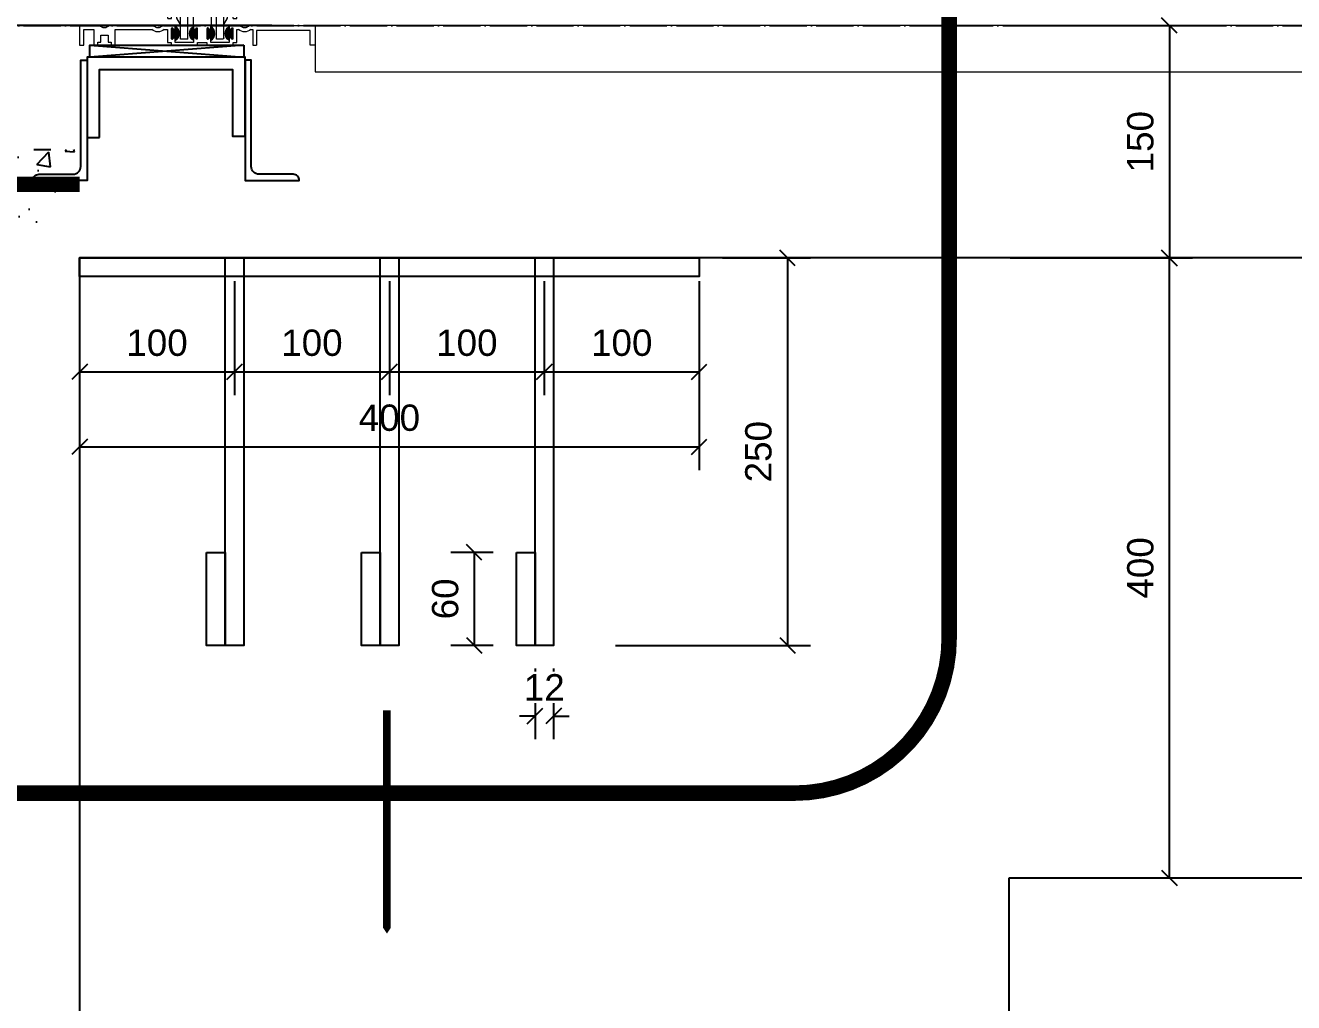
# Model space of a CAD drawing. Header units: millimetres. Extents: x 0 to 119933, y -45162 to 41221.
# Drawn here: x 46325 to 47144, y -5744 to -5113 of the extents above; entities that cross this region are included whole.
import ezdxf

# ---------------------------------------------------------------- set-up
doc = ezdxf.new("R2010")
doc.units = ezdxf.units.MM
for name, pattern in [('ACAD_ISO04W100', [30, 24, -3, 0, -3]), ('CENTER', [2, 1.25, -0.25, 0.25, -0.25]), ('DASH', [0.35, 0.25, -0.1])]:
    doc.linetypes.add(name, pattern=pattern)
doc.layers.get('DEFPOINTS').update_dxf_attribs({"color": 166})
for name, color, linetype in [('0-dlc-sol-paving', 250, 'Continuous'), ('F-Alum', 4, 'Continuous'), ('F-Misc', 8, 'Continuous'), ('F_CNTR', 1, 'ACAD_ISO04W100'), ('F_CONC', 7, 'Continuous'), ('F_STEL', 3, 'Continuous'), ('GASK', 8, 'Continuous'), ('OBJECT', 7, 'Continuous'), ('p-wall', 2, 'Continuous'), ('型材层', 3, 'Continuous')]:
    doc.layers.add(name, color=color, linetype=linetype)
doc.layers.add('_EDO-CONCRETE-HATCH', color=58, linetype='Continuous', lineweight=5)
doc.styles.add('Arial', font='arial.ttf')
doc.dimstyles.new('10x of Arup4', dxfattribs={"dimscale": 10, "dimtxt": 1.7, "dimasz": 1, "dimexe": 1.5, "dimexo": 1.5, "dimgap": 1, "dimtad": 1, "dimdec": 1, "dimdsep": 46, "dimtxsty": 'Arial', "dimblk": 'OBLIQUE', "dimcen": 0, "dimclrd": 1, "dimclre": 1, "dimclrt": 7, "dimadec": 0, "dimazin": 0, "dimtfac": 1, "dimtdec": 1, "dimtix": 1, "dimtofl": 0, "dimtmove": 2, "dimatfit": 3, "dimfxl": 5, "dimtfill": 1, "dimtolj": 1, "dimtzin": 0, "dimlwd": -1, "dimlwe": -1, "dimarcsym": 0})

# ---------------------------------------------------------------- blocks, each defined once
blk = doc.blocks.new('A$C44751C9E')
at = {"linetype": 'Continuous', "lineweight": 5}
for p, q in [((0, 209.31), (3.95, 209.31)), ((0, 13.31), (0, 209.31)), ((3.95, 209.31), (2.37, 206.57)), ((2.37, 206.57), (10.31, 206.57)), ((34.19, 208.12), (10.31, 208.12)), ((10.31, 208.12), (10.31, 206.57)), ((32.36, 205.75), (12.22, 205.75)), ((12.22, 205.75), (12.22, 204.2)), ((32.36, 205.75), (32.36, 204.2)), ((34.19, 208.12), (34.19, 206.57)), ((42.16, 206.57), (34.19, 206.57)), ((40.59, 209.31), (42.16, 206.57)), ((44.5, 209.31), (40.59, 209.31)), ((44.5, 13.31), (44.5, 209.31)), ((2.2, 204.2), (12.22, 204.2)), ((2.2, 204.2), (2.2, 166.81)), ((42.56, 204.2), (32.36, 204.2)), ((42.56, 204.2), (42.56, 166.81)), ((2.2, 166.81), (5.37, 166.81)), ((2.2, 164.44), (5.37, 164.44)), ((2.2, 164.44), (2.2, 125.99)), ((5.37, 166.81), (5.37, 164.44)), ((39.38, 166.81), (39.38, 164.44)), ((42.56, 166.81), (39.38, 166.81)), ((42.56, 164.44), (39.38, 164.44)), ((42.56, 164.44), (42.56, 125.99)), ((2.2, 125.99), (42.56, 125.99)), ((2.2, 123.63), (2.2, 85.17)), ((2.2, 123.63), (42.56, 123.63)), ((42.56, 123.63), (42.56, 85.17)), ((2.2, 85.17), (5.37, 85.17)), ((2.2, 82.81), (2.2, 45.4)), ((2.2, 82.81), (5.37, 82.81)), ((5.37, 85.17), (5.37, 82.81)), ((42.56, 85.17), (39.39, 85.17)), ((39.39, 85.17), (39.39, 82.81)), ((42.56, 82.81), (39.39, 82.81)), ((42.56, 82.81), (42.56, 45.4)), ((6.04, 45.4), (2.2, 45.4)), ((6.04, 43.04), (2.36, 43.04)), ((2.36, 13.31), (2.36, 43.04)), ((42.56, 45.4), (38.72, 45.4)), ((42.14, 43.04), (38.72, 43.04)), ((42.14, 13.31), (42.14, 43.04)), ((2.36, 13.31), (0, 13.31)), ((44.5, 13.31), (42.14, 13.31))]:
    blk.add_line(p, q, dxfattribs=at)
at = {"lineweight": 5}
for p, q in [((33.57, 106.63), (11.19, 106.63)), ((11.19, 106.63), (11.19, 99.06)), ((11.98, 106.63), (11.98, 101.49)), ((12.82, 106.63), (12.82, 101.49)), ((13.6, 106.63), (13.6, 101.49)), ((14.38, 106.63), (14.38, 101.49)), ((15.31, 106.63), (15.31, 101.49)), ((16.39, 106.63), (16.39, 101.49)), ((17.5, 106.63), (17.5, 101.49)), ((18.67, 106.63), (18.67, 101.49)), ((19.9, 106.63), (19.9, 101.49)), ((21.27, 106.63), (21.27, 101.49)), ((23.66, 106.63), (23.66, 101.49)), ((24.86, 106.63), (24.86, 101.49)), ((26.09, 106.63), (26.09, 101.49)), ((27.25, 106.63), (27.25, 101.49)), ((28.36, 106.63), (28.36, 101.49)), ((29.44, 106.63), (29.44, 101.49)), ((30.37, 106.63), (30.37, 101.49)), ((31.15, 106.63), (31.15, 101.49)), ((31.93, 106.63), (31.93, 101.49)), ((32.77, 106.63), (32.77, 101.49)), ((33.57, 106.63), (33.57, 99.06)), ((40.44, 99.06), (4.32, 99.06)), ((4.32, 99.06), (4.32, 85.17)), ((5.8, 99.06), (5.8, 69.11)), ((11.19, 101.49), (33.57, 101.49)), ((38.96, 99.06), (38.96, 69.11)), ((40.44, 99.06), (40.44, 85.17)), ((4.32, 82.81), (4.32, 69.11)), ((40.44, 82.81), (40.44, 69.11)), ((40.44, 69.11), (4.32, 69.11)), ((11.51, 69.11), (32.39, 69.11)), ((12.37, 65.39), (32.39, 67.4)), ((12.41, 68.26), (32.35, 69.12)), ((12.46, 63.67), (32.47, 65.68)), ((14.66, 68.36), (14.66, 65.68)), ((14.66, 68.36), (14.66, 65.62)), ((30.1, 69.03), (30.1, 67.22)), ((30.1, 69.03), (30.1, 67.17)), ((30.1, 69.03), (30.1, 67.17)), ((32.57, 67.38), (30.1, 67.91)), ((14.66, 63.16), (12.18, 63.69)), ((12.37, 57.35), (32.39, 59.36)), ((12.46, 55.63), (32.47, 57.64)), ((14.66, 63.89), (14.66, 57.59)), ((30.1, 65.44), (30.1, 59.13)), ((32.57, 59.34), (30.1, 59.87)), ((30.1, 57.4), (30.1, 51.03)), ((10.79, 49.44), (33.97, 49.44)), ((11.56, 49.44), (32.39, 49.44)), ((14.66, 55.12), (12.18, 55.65)), ((12.37, 50.02), (32.39, 51.16)), ((14.66, 55.86), (14.66, 50.15)), ((32.57, 51.14), (30.1, 51.67)), ((6.04, 13.65), (6.04, 45.47)), ((8.43, 45.43), (8.43, 48.81)), ((8.43, 0.79), (8.43, 45.47)), ((28.4, 41.38), (16.36, 41.38)), ((16.51, 41.38), (16.51, 8.88)), ((28.25, 41.38), (28.25, 8.88)), ((36.33, 45.43), (36.33, 48.81)), ((36.33, 0), (36.33, 45.47)), ((38.72, 13.65), (38.72, 45.47)), ((13.18, 0), (13.18, 38.2)), ((15.62, 34), (15.62, 16.75)), ((16.51, 34), (15.62, 34)), ((28.25, 34), (29.14, 34)), ((29.14, 34), (29.14, 16.75)), ((31.57, 0), (31.57, 38.2)), ((5.51, 28.23), (6.04, 28.76)), ((5.51, 28.23), (5.51, 22.52)), ((14.63, 29.82), (13.18, 29.82)), ((14.63, 29.82), (14.63, 20.93)), ((15.62, 29.22), (14.63, 29.22)), ((30.13, 29.22), (29.14, 29.22)), ((30.13, 29.82), (30.13, 20.93)), ((31.57, 29.82), (30.13, 29.82)), ((39.24, 28.23), (38.72, 28.76)), ((39.24, 28.23), (39.24, 22.52)), ((5.51, 22.52), (6.04, 21.99)), ((14.63, 20.93), (13.18, 20.93)), ((15.62, 21.53), (14.63, 21.53)), ((16.51, 16.75), (15.62, 16.75)), ((28.25, 16.75), (29.14, 16.75)), ((30.13, 21.53), (29.14, 21.53)), ((31.57, 20.93), (30.13, 20.93)), ((39.24, 22.52), (38.72, 21.99)), ((8.43, 9.52), (6.04, 13.65)), ((28.25, 8.88), (16.51, 8.88)), ((28.25, 8.88), (16.51, 8.88)), ((28.25, 8.88), (16.51, 8.88)), ((28.25, 8.88), (16.51, 8.88)), ((16.75, 8.88), (28.01, 8.88)), ((16.75, 8.88), (28.01, 8.88)), ((16.75, 8.88), (28.01, 8.88)), ((16.75, 8.88), (28.01, 8.88)), ((36.33, 9.52), (38.72, 13.65)), ((9.22, 0), (13.18, 0)), ((9.22, 0), (13.18, 0)), ((31.57, 0), (36.33, 0)), ((31.57, 0), (36.33, 0)), ((31.57, 0), (36.33, 0))]:
    blk.add_line(p, q, dxfattribs=at)
for centre, radius, start, end in [((12.37, 69.13), 0.863, 180, 272.49427), ((32.39, 66.54), 0.863, 275.78313, 101.56625), ((12.37, 64.53), 0.863, 90, 275.78313), ((12.37, 56.49), 0.863, 90, 275.78313), ((32.39, 58.5), 0.863, 275.78313, 101.56625), ((10.84, 44.56), 4.88, 90.58863, 169.22824), ((12.37, 49.15), 0.863, 87.45102, 160.23594), ((32.39, 50.3), 0.863, 270, 96.61629), ((33.92, 44.56), 4.88, 10.77229, 89.41084), ((16.36, 38.2), 3.17, 90, 180), ((28.4, 38.2), 3.17, 0, 90), ((9.22, 0.79), 0.793, 180, 270), ((9.22, 0.79), 0.793, 180, 270)]:
    blk.add_arc(centre, radius, start, end, dxfattribs=at)
blk = doc.blocks.new('A$C48CA7B99')
at = {"lineweight": 5}
h = blk.add_hatch(dxfattribs=at)
h.set_pattern_fill('ZIGZAG', color=250, scale=2, angle=135, style=0)
h.set_pattern_definition([(135, (39557.74798, 33397.69984), (-0.3535533906, 3e-17), [0.25, -0.25]), (225, (39557.5712, 33397.87661), (-6e-17, -0.3535533906), [0.25, -0.25])])
h.paths.add_polyline_path([(2.33, 8.87), (2.33, 7.03), (0.55, 7.51), (0.55, 7.81, 1), (0, 7.81), (0, 1.07, 1), (0.55, 1.07), (0.55, 1.36), (2.33, 1.84), (2.33, 0, 0.575526)])
for p, q in [((2.33, 8.87), (2.33, 7.03)), ((0, 7.81), (0, 1.07)), ((0.55, 7.81), (0.55, 7.51)), ((2.33, 7.03), (0.55, 7.51)), ((2.33, 1.84), (0.55, 1.36)), ((0.55, 1.36), (0.55, 1.07)), ((2.33, 0), (2.33, 1.84))]:
    blk.add_line(p, q, dxfattribs=at)
for centre, radius, start, end in [((-0.25, 4.44), 5.13, 300.15689, 59.84311), ((0.27, 7.81), 0.274, 0, 180), ((0.27, 1.07), 0.274, 180, 0)]:
    blk.add_arc(centre, radius, start, end, dxfattribs=at)
blk = doc.blocks.new('A$C58E86430')
at = {"lineweight": 5}
for p, q in [((38.56, 12.7), (0, 12.7)), ((3.17, 9.52), (37.72, 9.52)), ((37.72, 12.7), (42.7, 12.7)), ((37.72, 12.7), (37.72, 12.7)), ((40.26, 10.16), (40.26, 0)), ((41.5, 10.16), (40.26, 10.16)), ((48.18, 12.7), (55.38, 12.7)), ((50.48, 10.16), (49.38, 10.16)), ((50.48, 1.7), (50.48, 10.16)), ((53.02, 10.79), (53.02, 4.14)), ((53.16, 10.87), (53.16, 4.13)), ((55.49, 10.09), (53.7, 10.57)), ((53.78, 10.64), (53.78, 10.79)), ((55.38, 10.21), (53.78, 10.64)), ((55.38, 12.7), (55.38, 10.21)), ((55.49, 11.93), (55.49, 10.09)), ((67.29, 12.7), (78.39, 12.7)), ((67.29, 10.16), (67.29, 12.7)), ((68.89, 10.59), (67.29, 10.16)), ((68.89, 10.79), (68.89, 10.59)), ((69.66, 4.14), (69.66, 10.79)), ((76.03, 10.79), (76.03, 4.14)), ((76.79, 10.59), (76.79, 10.79)), ((78.39, 10.16), (76.79, 10.59)), ((78.39, 12.7), (78.39, 10.16)), ((90.31, 12.7), (98.66, 12.7)), ((90.31, 10.16), (90.31, 12.7)), ((91.91, 10.59), (90.31, 10.16)), ((91.91, 10.79), (91.91, 10.59)), ((92.67, 4.14), (92.67, 10.79)), ((95.21, 10.16), (95.21, 1.7)), ((97.47, 10.16), (95.21, 10.16)), ((104.15, 12.7), (133.24, 12.7)), ((129.09, 10.16), (105.34, 10.16)), ((129.09, 0), (129.09, 10.16)), ((138.73, 12.7), (152, 12.7)), ((142.88, 10.16), (142.88, 0)), ((149.32, 10.16), (142.88, 10.16)), ((149.32, 0), (149.32, 10.16)), ((152, 12.7), (152, 0)), ((52.84, 1.7), (50.48, 1.7)), ((52.84, 0), (52.84, 1.7)), ((55.49, 4.91), (53.7, 4.42)), ((53.78, 4.4), (55.38, 4.83)), ((53.78, 4.14), (53.78, 4.4)), ((55.38, 4.83), (55.38, 1.78)), ((55.38, 1.78), (67.29, 1.78)), ((55.49, 3.06), (55.49, 4.91)), ((67.29, 4.78), (68.89, 4.35)), ((67.29, 1.78), (67.29, 4.78)), ((68.89, 4.35), (68.89, 4.14)), ((69.83, 1.7), (69.83, 0)), ((75.85, 1.7), (69.83, 1.7)), ((75.85, 0), (75.85, 1.7)), ((76.79, 4.35), (78.39, 4.78)), ((76.79, 4.14), (76.79, 4.35)), ((78.39, 4.78), (78.39, 1.78)), ((78.39, 1.78), (90.31, 1.78)), ((90.31, 4.78), (91.91, 4.35)), ((90.31, 1.78), (90.31, 4.78)), ((91.91, 4.35), (91.91, 4.14)), ((92.85, 1.7), (92.85, 0)), ((95.21, 1.7), (92.85, 1.7)), ((131.63, 1.98), (131.63, 0)), ((133.61, 1.98), (131.63, 1.98)), ((133.61, 6.35), (133.61, 1.98)), ((138.36, 6.35), (133.61, 6.35)), ((138.36, 1.98), (138.36, 6.35)), ((140.34, 1.98), (138.36, 1.98)), ((140.34, 0), (140.34, 1.98)), ((40.26, 0), (37.72, 0)), ((69.83, 0), (52.84, 0)), ((92.85, 0), (75.85, 0)), ((131.63, 0), (129.09, 0)), ((142.88, 0), (140.34, 0)), ((152, 0), (149.32, 0))]:
    blk.add_line(p, q, dxfattribs=at)
for centre, radius, start, end in [((45.44, 14.3), 5.72, 226.42265, 313.57735), ((45.44, 14.3), 3.17, 210.26499, 329.73501), ((53.4, 10.79), 0.381, 0, 180), ((53.43, 10.87), 0.274, 0, 180), ((52.91, 7.5), 5.13, 300.15689, 59.84311), ((69.27, 10.79), 0.381, 0, 180), ((76.41, 10.79), 0.381, 0, 180), ((92.78, 7.5), 5.13, 120.15689, 239.84311), ((92.29, 10.79), 0.381, 0, 180), ((101.41, 14.3), 5.72, 226.42265, 313.57735), ((101.41, 14.3), 3.17, 210.26499, 329.73501), ((135.99, 14.3), 3.17, 210.26499, 329.73501), ((53.4, 4.14), 0.381, 180, 0), ((53.43, 4.13), 0.274, 180, 0), ((69.27, 4.14), 0.381, 180, 0), ((76.41, 4.14), 0.381, 180, 0), ((92.29, 4.14), 0.381, 180, 0)]:
    blk.add_arc(centre, radius, start, end, dxfattribs=at)
at = {"layer": 'OBJECT', "lineweight": 5}
for p, q in [((0, 12.7), (0, 0)), ((3.17, 0), (3.17, 9.52)), ((37.72, 9.52), (37.72, 0)), ((0, 0), (3.17, 0))]:
    blk.add_line(p, q, dxfattribs=at)
at = {"lineweight": 5}
for p in [(53.15, 3.06), (76.14, 3.06)]:
    blk.add_blockref('A$C48CA7B99', p, dxfattribs=at)
at = {"lineweight": 5, "xscale": -1}
for p in [(69.55, 3.06), (92.53, 3.06)]:
    blk.add_blockref('A$C48CA7B99', p, dxfattribs=at)
blk = doc.blocks.new('*U216')
at = {"layer": 'GASK'}
blk.add_lwpolyline([(0, -7.66), (0, 0), (-99.49, 0), (-99.49, -7.66)], close=True, dxfattribs=at)
for points in [[(0, -7.66), (-99.49, 0)], [(-99.49, -7.66), (0, 0)]]:
    blk.add_lwpolyline(points, dxfattribs=at)
blk = doc.blocks.new('_OBLIQUE')
at = {"color": 0, "linetype": 'ByBlock'}
blk.add_line((-0.5, -0.5), (0.5, 0.5), dxfattribs=at)
blk = doc.blocks.new('*D220')
at = {"color": 1, "linetype": 'Continuous', "transparency": 16777216}
for p, q in [((46975.05, -5263.38), (47078.59, -5263.38)), ((47063.59, -5663.38), (47063.59, -5263.38)), ((46975.05, -5663.38), (47078.59, -5663.38))]:
    blk.add_line(p, q, dxfattribs=at)
at = {"layer": 'DEFPOINTS', "color": 0, "transparency": 16777216}
for p in [(46960.05, -5263.38, 0.56), (47063.59, -5263.38), (46960.05, -5663.38, 0.56)]:
    blk.add_point(p, dxfattribs=at)
at = {"color": 1, "transparency": 16777216, "xscale": 10, "yscale": 10, "zscale": 10}
for p, rotation in [((47063.59, -5263.38), 90), ((47063.59, -5663.38), 270)]:
    blk.add_blockref('_OBLIQUE', p, dxfattribs=dict(at, rotation=rotation))
at = {"color": 7, "transparency": 16777216, "insert": (47044.91, -5463.38), "char_height": 17, "attachment_point": 5, "rotation": 90, "style": 'Arial', "bg_fill": 3, "box_fill_scale": 1.1, "bg_fill_color": 256, "bg_fill_true_color": 13158600, "bg_fill_transparency": 0}
blk.add_mtext('\\A1;400', dxfattribs=at)
blk = doc.blocks.new('*D198')
at = {"color": 1, "linetype": 'Continuous', "transparency": 16777216}
for p, q in [((-200, -15), (-200, -88.5)), ((-100, -15), (-100, -88.5)), ((-200, -73.5), (-100, -73.5))]:
    blk.add_line(p, q, dxfattribs=at)
at = {"layer": 'DEFPOINTS', "color": 0, "transparency": 16777216}
for p in [(-200, 0, 0.56), (-100, 0, 0.56), (-100, -73.5)]:
    blk.add_point(p, dxfattribs=at)
at = {"color": 1, "transparency": 16777216, "xscale": 10, "yscale": 10, "zscale": 10, "rotation": 180}
blk.add_blockref('_OBLIQUE', (-200, -73.5), dxfattribs=at)
at = {"color": 1, "transparency": 16777216, "xscale": 10, "yscale": 10, "zscale": 10}
blk.add_blockref('_OBLIQUE', (-100, -73.5), dxfattribs=at)
at = {"color": 7, "transparency": 16777216, "insert": (-150, -54.82), "char_height": 17, "attachment_point": 5, "style": 'Arial', "bg_fill": 3, "box_fill_scale": 1.1, "bg_fill_color": 256, "bg_fill_true_color": 13158600, "bg_fill_transparency": 0}
blk.add_mtext('\\A1;100', dxfattribs=at)
blk = doc.blocks.new('*D199')
at = {"color": 1, "linetype": 'Continuous', "transparency": 16777216}
for p, q in [((-100, -15), (-100, -88.5)), ((0, -15), (0, -88.5)), ((-100, -73.5), (0, -73.5))]:
    blk.add_line(p, q, dxfattribs=at)
at = {"layer": 'DEFPOINTS', "color": 0, "transparency": 16777216}
for p in [(-100, 0, 0.56), (0, 0, 0.56), (0, -73.5)]:
    blk.add_point(p, dxfattribs=at)
at = {"color": 1, "transparency": 16777216, "xscale": 10, "yscale": 10, "zscale": 10, "rotation": 180}
blk.add_blockref('_OBLIQUE', (-100, -73.5), dxfattribs=at)
at = {"color": 1, "transparency": 16777216, "xscale": 10, "yscale": 10, "zscale": 10}
blk.add_blockref('_OBLIQUE', (0, -73.5), dxfattribs=at)
at = {"color": 7, "transparency": 16777216, "insert": (-50, -54.82), "char_height": 17, "attachment_point": 5, "style": 'Arial', "bg_fill": 3, "box_fill_scale": 1.1, "bg_fill_color": 256, "bg_fill_true_color": 13158600, "bg_fill_transparency": 0}
blk.add_mtext('\\A1;100', dxfattribs=at)
blk = doc.blocks.new('*D200')
at = {"color": 1, "linetype": 'Continuous', "transparency": 16777216}
for p, q in [((0, -15), (0, -88.5)), ((100, -15), (100, -88.5)), ((0, -73.5), (100, -73.5))]:
    blk.add_line(p, q, dxfattribs=at)
at = {"layer": 'DEFPOINTS', "color": 0, "transparency": 16777216}
for p in [(0, 0, 0.56), (100, 0, 0.56), (100, -73.5)]:
    blk.add_point(p, dxfattribs=at)
at = {"color": 1, "transparency": 16777216, "xscale": 10, "yscale": 10, "zscale": 10, "rotation": 180}
blk.add_blockref('_OBLIQUE', (0, -73.5), dxfattribs=at)
at = {"color": 1, "transparency": 16777216, "xscale": 10, "yscale": 10, "zscale": 10}
blk.add_blockref('_OBLIQUE', (100, -73.5), dxfattribs=at)
at = {"color": 7, "transparency": 16777216, "insert": (50, -54.82), "char_height": 17, "attachment_point": 5, "style": 'Arial', "bg_fill": 3, "box_fill_scale": 1.1, "bg_fill_color": 256, "bg_fill_true_color": 13158600, "bg_fill_transparency": 0}
blk.add_mtext('\\A1;100', dxfattribs=at)
blk = doc.blocks.new('*D201')
at = {"color": 1, "linetype": 'Continuous', "transparency": 16777216}
for p, q in [((100, -15), (100, -88.5)), ((200, -15), (200, -88.5)), ((100, -73.5), (200, -73.5))]:
    blk.add_line(p, q, dxfattribs=at)
at = {"layer": 'DEFPOINTS', "color": 0, "transparency": 16777216}
for p in [(100, 0, 0.56), (200, 0, 0.56), (200, -73.5)]:
    blk.add_point(p, dxfattribs=at)
at = {"color": 1, "transparency": 16777216, "xscale": 10, "yscale": 10, "zscale": 10, "rotation": 180}
blk.add_blockref('_OBLIQUE', (100, -73.5), dxfattribs=at)
at = {"color": 1, "transparency": 16777216, "xscale": 10, "yscale": 10, "zscale": 10}
blk.add_blockref('_OBLIQUE', (200, -73.5), dxfattribs=at)
at = {"color": 7, "transparency": 16777216, "insert": (150, -54.82), "char_height": 17, "attachment_point": 5, "style": 'Arial', "bg_fill": 3, "box_fill_scale": 1.1, "bg_fill_color": 256, "bg_fill_true_color": 13158600, "bg_fill_transparency": 0}
blk.add_mtext('\\A1;100', dxfattribs=at)
blk = doc.blocks.new('*D202')
at = {"color": 1, "linetype": 'Continuous', "transparency": 16777216}
for p, q in [((-200, -27), (-200, -136.87)), ((200, -27), (200, -136.87)), ((-200, -121.87), (200, -121.87))]:
    blk.add_line(p, q, dxfattribs=at)
at = {"layer": 'DEFPOINTS', "color": 0, "transparency": 16777216}
for p in [(-200, -12, 0.03), (200, -12, 0.03), (200, -121.87)]:
    blk.add_point(p, dxfattribs=at)
at = {"color": 1, "transparency": 16777216, "xscale": 10, "yscale": 10, "zscale": 10, "rotation": 180}
blk.add_blockref('_OBLIQUE', (-200, -121.87), dxfattribs=at)
at = {"color": 1, "transparency": 16777216, "xscale": 10, "yscale": 10, "zscale": 10}
blk.add_blockref('_OBLIQUE', (200, -121.87), dxfattribs=at)
at = {"color": 7, "transparency": 16777216, "insert": (0, -103.19), "char_height": 17, "attachment_point": 5, "style": 'Arial', "bg_fill": 3, "box_fill_scale": 1.1, "bg_fill_color": 256, "bg_fill_true_color": 13158600, "bg_fill_transparency": 0}
blk.add_mtext('\\A1;400', dxfattribs=at)
blk = doc.blocks.new('*D197')
at = {"color": 1, "linetype": 'Continuous', "transparency": 16777216}
for p, q in [((215, 0), (271.96, 0)), ((256.96, 0), (256.96, -250)), ((146, -250), (271.96, -250))]:
    blk.add_line(p, q, dxfattribs=at)
at = {"layer": 'DEFPOINTS', "color": 0, "transparency": 16777216}
for p in [(200, 0, 0.03), (131, -250, 0.03), (256.96, -250)]:
    blk.add_point(p, dxfattribs=at)
at = {"color": 1, "transparency": 16777216, "xscale": 10, "yscale": 10, "zscale": 10}
for p, rotation in [((256.96, 0), 90), ((256.96, -250), 270)]:
    blk.add_blockref('_OBLIQUE', p, dxfattribs=dict(at, rotation=rotation))
at = {"color": 7, "transparency": 16777216, "insert": (238.29, -125), "char_height": 17, "attachment_point": 5, "rotation": 90, "style": 'Arial', "bg_fill": 3, "box_fill_scale": 1.1, "bg_fill_color": 256, "bg_fill_true_color": 13158600, "bg_fill_transparency": 0}
blk.add_mtext('\\A1;250', dxfattribs=at)
blk = doc.blocks.new('*D203')
at = {"color": 1, "linetype": 'Continuous', "transparency": 16777216}
for p, q in [((67, -190), (39.75, -190)), ((54.75, -190), (54.75, -250)), ((67, -250), (39.75, -250))]:
    blk.add_line(p, q, dxfattribs=at)
at = {"layer": 'DEFPOINTS', "color": 0, "transparency": 16777216}
for p in [(82, -190, 0.03), (54.75, -250), (82, -250, 0.03)]:
    blk.add_point(p, dxfattribs=at)
at = {"color": 1, "transparency": 16777216, "xscale": 10, "yscale": 10, "zscale": 10}
for p, rotation in [((54.75, -190), 90), ((54.75, -250), 270)]:
    blk.add_blockref('_OBLIQUE', p, dxfattribs=dict(at, rotation=rotation))
at = {"color": 7, "transparency": 16777216, "insert": (36.07, -220), "char_height": 17, "attachment_point": 5, "rotation": 90, "style": 'Arial', "bg_fill": 3, "box_fill_scale": 1.1, "bg_fill_color": 256, "bg_fill_true_color": 13158600, "bg_fill_transparency": 0}
blk.add_mtext('\\A1;60', dxfattribs=at)
blk = doc.blocks.new('*D204')
at = {"color": 1, "linetype": 'Continuous', "transparency": 16777216}
for p, q in [((94, -265), (94, -310.59)), ((106, -265), (106, -310.59)), ((94, -295.59), (84, -295.59)), ((106, -295.59), (116, -295.59))]:
    blk.add_line(p, q, dxfattribs=at)
at = {"layer": 'DEFPOINTS', "color": 0, "transparency": 16777216}
for p in [(94, -250, 0.03), (106, -250, 0.03), (106, -295.59)]:
    blk.add_point(p, dxfattribs=at)
at = {"color": 1, "transparency": 16777216, "xscale": 10, "yscale": 10, "zscale": 10}
blk.add_blockref('_OBLIQUE', (94, -295.59), dxfattribs=at)
at = {"color": 1, "transparency": 16777216, "xscale": 10, "yscale": 10, "zscale": 10, "rotation": 180}
blk.add_blockref('_OBLIQUE', (106, -295.59), dxfattribs=at)
at = {"color": 7, "transparency": 16777216, "insert": (100, -277.05), "char_height": 17, "attachment_point": 5, "style": 'Arial', "bg_fill": 3, "box_fill_scale": 1.1, "bg_fill_color": 256, "bg_fill_true_color": 13158600, "bg_fill_transparency": 0}
blk.add_mtext('\\A1;12', dxfattribs=at)
blk = doc.blocks.new('*D221')
at = {"color": 1, "linetype": 'Continuous', "transparency": 16777216}
for p, q in [((46960.85, -5113.37), (47078.59, -5113.37)), ((47063.59, -5113.37), (47063.59, -5263.38)), ((46960.85, -5263.38), (47078.59, -5263.38))]:
    blk.add_line(p, q, dxfattribs=at)
at = {"layer": 'DEFPOINTS', "color": 0, "transparency": 16777216}
for p in [(46945.85, -5113.37, 1.49), (46945.85, -5263.38, -6.94), (47063.59, -5263.38)]:
    blk.add_point(p, dxfattribs=at)
at = {"color": 1, "transparency": 16777216, "xscale": 10, "yscale": 10, "zscale": 10}
for p, rotation in [((47063.59, -5113.37), 90), ((47063.59, -5263.38), 270)]:
    blk.add_blockref('_OBLIQUE', p, dxfattribs=dict(at, rotation=rotation))
at = {"color": 7, "transparency": 16777216, "insert": (47044.91, -5188.37), "char_height": 17, "attachment_point": 5, "rotation": 90, "style": 'Arial', "bg_fill": 3, "box_fill_scale": 1.1, "bg_fill_color": 256, "bg_fill_true_color": 13158600, "bg_fill_transparency": 0}
blk.add_mtext('\\A1;150', dxfattribs=at)
blk = doc.blocks.new('A$C3a7b40e1')
for points in [[(-200, 0), (200, 0), (200, -12), (-200, -12)], [(-106, 0), (-94, 0), (-94, -250), (-106, -250)], [(94, 0), (106, 0), (106, -250), (94, -250)], [(-118, -190), (-106, -190), (-106, -250), (-118, -250)], [(-18, -190), (-6, -190), (-6, -250), (-18, -250)], [(82, -190), (94, -190), (94, -250), (82, -250)]]:
    blk.add_lwpolyline(points, close=True)
dim = blk.add_linear_dim(base=(200, -121.87, -0.03), p1=(-200, -12), p2=(200, -12), dimstyle='10x of Arup4', override={"dimarcsym": 1})
dim.commit()
dim.dimension.update_dxf_attribs({"geometry": '*D202', "text_midpoint": (0, -103.19, -0.03)})
dim = blk.add_linear_dim(base=(54.75, -250, -0.03), p1=(82, -190), p2=(82, -250), angle=90, dimstyle='10x of Arup4', override={"dimarcsym": 1})
dim.commit()
dim.dimension.update_dxf_attribs({"geometry": '*D203', "text_midpoint": (36.07, -220, -0.03)})
blk.add_lwpolyline([(-6, 0), (6, 0), (6, -250), (-6, -250)], close=True)
for base, p1, p2, picture, middle in [((-100, -73.5, -0.56), (-200, 0), (-100, 0), '*D198', (-150, -54.82, -0.56)), ((106, -295.59, -0.03), (94, -250), (106, -250), '*D204', (100, -277.05, -0.03))]:
    dim = blk.add_linear_dim(base=base, p1=p1, p2=p2, dimstyle='10x of Arup4', override={"dimarcsym": 1})
    dim.commit()
    dim.dimension.update_dxf_attribs({"geometry": picture, "text_midpoint": middle})
dim = blk.add_linear_dim(base=(256.96, -250, -0.03), p1=(200, 0), p2=(131, -250), angle=90, dimstyle='10x of Arup4', override={"dimarcsym": 1})
dim.commit()
dim.dimension.update_dxf_attribs({"geometry": '*D197', "text_midpoint": (238.29, -125, -0.03)})
dim = blk.add_linear_dim(base=(0, -73.5, -0.56), p1=(-100, 0), p2=(0, 0), dimstyle='10x of Arup4', override={"dimarcsym": 1})
dim.commit()
dim.dimension.update_dxf_attribs({"geometry": '*D199', "text_midpoint": (-50, -54.82, -0.56)})
dim = blk.add_linear_dim(base=(100, -73.5, -0.56), p1=(0, 0), p2=(100, 0), dimstyle='10x of Arup4', override={"dimarcsym": 1})
dim.commit()
dim.dimension.update_dxf_attribs({"geometry": '*D200', "text_midpoint": (50, -54.82, -0.56)})
dim = blk.add_linear_dim(base=(200, -73.5, -0.56), p1=(100, 0), p2=(200, 0), dimstyle='10x of Arup4', override={"dimarcsym": 1})
dim.commit()
dim.dimension.update_dxf_attribs({"geometry": '*D201', "text_midpoint": (150, -54.82, -0.56)})

msp = doc.modelspace()

# ---------------------------------------------------------------- hatches: boundary and pattern name
at = {"layer": '0-dlc-sol-paving'}
h = msp.add_hatch(dxfattribs=at)
h.set_pattern_fill('AR-CONC', color=256, scale=10, style=0)
h.set_pattern_definition([(50, (-169150.19, 1226.476), (71.726018, -6.275213), [7.5, -82.5]), (355, (-169150.19, 1226.48), (-13.875133, 75.219213), [6, -66]), (100.451444, (-169144.214, 1225.95), (57.850885, 68.944), [6.37402, -70.11421]), (46.1842, (-169150.19, 1246.48), (106.724133, -16.551928), [11.25, -123.75]), (96.635635, (-169141.3, 1245.1), (93.466195, 97.41186), [9.561034, -105.171376]), (351.184164, (-169150.19, 1246.48), (93.466195, 97.41186), [9, -99]), (21, (-169140.19, 1241.476), (59.690705, -40.261889), [7.5, -82.5]), (326, (-169140.19, 1241.48), (24.331533, 72.515005), [6, -66]), (71.451445, (-169135.22, 1238.12), (84.022238, 32.253115), [6.37402, -70.11421]), (37.5, (-169150.191, 1226.476), (1.2159855, 33.2893854), [0, -65.2, 0, -67, 0, -66.25]), (7.5, (-169150.19, 1226.476), (26.306954, 39.441171), [0, -38.2, 0, -63.7, 0, -25.25]), (327.5, (-169172.491, 1226.476), (53.3822436, -2.2554872), [0, -25, 0, -78, 0, -103.5]), (317.5, (-169182.49, 1226.476), (58.318617, 10.010498), [0, -32.5, 0, -51.8, 0, -73.5])])
edge = h.paths.add_edge_path()
edge.add_line((46360.05, -5193.37), (46352.05, -5193.37))
edge.add_line((46352.05, -5193.37), (46138.81, -5193.37))
edge.add_line((46138.81, -5193.37), (46138.81, -5196.37))
edge.add_line((46138.81, -5196.37), (46118.81, -5223.45))
edge.add_line((46118.81, -5223.45), (46118.81, -5653.45))
edge.add_line((46118.81, -5653.45), (46160.05, -5653.45))
edge.add_line((46160.05, -5653.45), (46160.05, -5243.37))
edge.add_line((46160.05, -5243.37), (46322.13, -5243.37))
edge.add_arc((46313.17, -5233.77), 13.14, 313.02062, 351.96306)
edge.add_line((46326.18, -5235.6), (46327.41, -5234.74))
edge.add_line((46327.41, -5234.74), (46332.09, -5241.44))
edge.add_arc((46332.91, -5240.87), 1, 214.98368, 270)
edge.add_line((46332.91, -5241.87), (46359.05, -5241.87))
edge.add_arc((46359.05, -5240.87), 1, 270, 360)
edge.add_line((46360.05, -5240.87), (46360.05, -5193.37))

# ---------------------------------------------------------------- linework, layer by layer
at = {"color": 5, "linetype": 'DASH', "ltscale": 100, "const_width": 10, "elevation": 1.49}
msp.add_lwpolyline([(46138.88, -5653.45), (46138.88, -5215.89), (46360.05, -5215.89)], dxfattribs=at)
at = {"layer": '_EDO-CONCRETE-HATCH', "color": 0, "ltscale": 2, "elevation": 1.49}
msp.add_lwpolyline([(46512.06, -5143.37), (47993.13, -5143.37), (47993.13, -5113.37), (46512.06, -5113.37)], close=True, dxfattribs=at)
at = {"layer": 'F_CNTR'}
msp.add_line((0, -5113.37), (100188.66, -5113.37), dxfattribs=at)
at = {"layer": 'F_CONC', "color": 5, "elevation": -6.94}
msp.add_lwpolyline([(46960.05, -5663.38), (49013.23, -5663.38), (49013.23, -5263.38), (46360.05, -5263.38), (46360.05, -6263.38), (45272.38, -6263.38), (45272.38, -6463.38), (46560.05, -6463.38), (46560.05, -6565.09), (46960.05, -6565.09)], close=True, dxfattribs=at)
at = {"layer": 'p-wall'}
msp.add_line((46484.12, -5113.37, -7.44), (46284.12, -5113.37, -7.44), dxfattribs=at)
at = {"layer": '型材层'}
for points in [[(46364.84, -5135.74), (46364.84, -5213.36), (46329.84, -5213.36, -0.414214), (46333.84, -5209.36), (46355.84, -5209.36, 0.414214), (46360.84, -5204.36), (46360.84, -5135.74), (46364.84, -5135.74)], [(46466.84, -5135.74), (46466.84, -5213.38), (46501.84, -5213.38, 0.414214), (46497.84, -5209.38), (46475.84, -5209.38, -0.414214), (46470.84, -5204.38), (46470.84, -5135.74), (46466.84, -5135.74)]]:
    msp.add_lwpolyline(points, format="xyb", dxfattribs=at)
msp.add_lwpolyline([(46372.84, -5185.63), (46372.84, -5141.73), (46458.84, -5141.73), (46458.84, -5184.89), (46466.84, -5184.89), (46466.84, -5133.73), (46364.84, -5133.73), (46364.84, -5185.63)], close=True, dxfattribs=at)
at = {"layer": '型材层', "color": 250, "ltscale": 200, "elevation": 1.49}
msp.add_lwpolyline([(46330.44, -5193.37), (46341.44, -5193.37)], dxfattribs=at)

# ---------------------------------------------------------------- block references
at = {"layer": 'F-Alum', "ltscale": 250, "xscale": -1}
for name, p in [('A$C44751C9E', (46461.55, -5122.25, -7.44)), ('A$C58E86430', (46512.06, -5126.07, -7.44))]:
    msp.add_blockref(name, p, dxfattribs=at)
at = {"layer": 'F-Misc', "xscale": -1, "rotation": 180}
msp.add_blockref('*U216', (46466.08, -5133.73, 1.46), dxfattribs=at)

# ---------------------------------------------------------------- next in the draw order: block references
at = {"layer": 'F_STEL'}
msp.add_blockref('A$C3a7b40e1', (46560.05, -5263.38, -6.94), dxfattribs=at)

# ---------------------------------------------------------------- next in the draw order: dimensions: what is measured, and where the dimension line sits
dim = msp.add_linear_dim(base=(47063.59, -5263.38, -7.5), p1=(46960.05, -5663.38, -6.94), p2=(46960.05, -5263.38, -6.94), angle=90, dimstyle='10x of Arup4', override={"dimarcsym": 1})
dim.commit()
dim.dimension.update_dxf_attribs({"geometry": '*D220', "text_midpoint": (47044.91, -5463.38, -7.5)})

# ---------------------------------------------------------------- next in the draw order: linework, layer by layer
at = {"layer": 'DEFPOINTS', "color": 1, "linetype": 'CENTER', "ltscale": 100, "const_width": 10, "elevation": -6.94}
msp.add_lwpolyline([(46035.84, -4512.52), (46821.42, -4512.52, -0.414214), (46921.42, -4612.52), (46921.42, -5508.71, -0.414214), (46821.42, -5608.71), (46035.84, -5608.71, -0.414214), (45935.84, -5508.71), (45935.84, -4612.52, -0.414214)], format="xyb", close=True, dxfattribs=at)
at = {"layer": 'DEFPOINTS', "color": 1, "elevation": -49437.08}
msp.add_lwpolyline([(46558.47, -5555.38, 5, 5, 0), (46558.47, -5661.17, 50, 0, 0), (46558.47, -5699.35, 0, 0, 0)], format="xyseb", dxfattribs=at)

# ---------------------------------------------------------------- next in the draw order: dimensions: what is measured, and where the dimension line sits
dim = msp.add_linear_dim(base=(47063.59, -5263.38), p1=(46945.85, -5113.37, 1.49), p2=(46945.85, -5263.38, -6.94), angle=90, dimstyle='10x of Arup4', override={"dimarcsym": 1})
dim.commit()
dim.dimension.update_dxf_attribs({"geometry": '*D221', "text_midpoint": (47044.91, -5188.37)})

doc.saveas('drawing.dxf')
